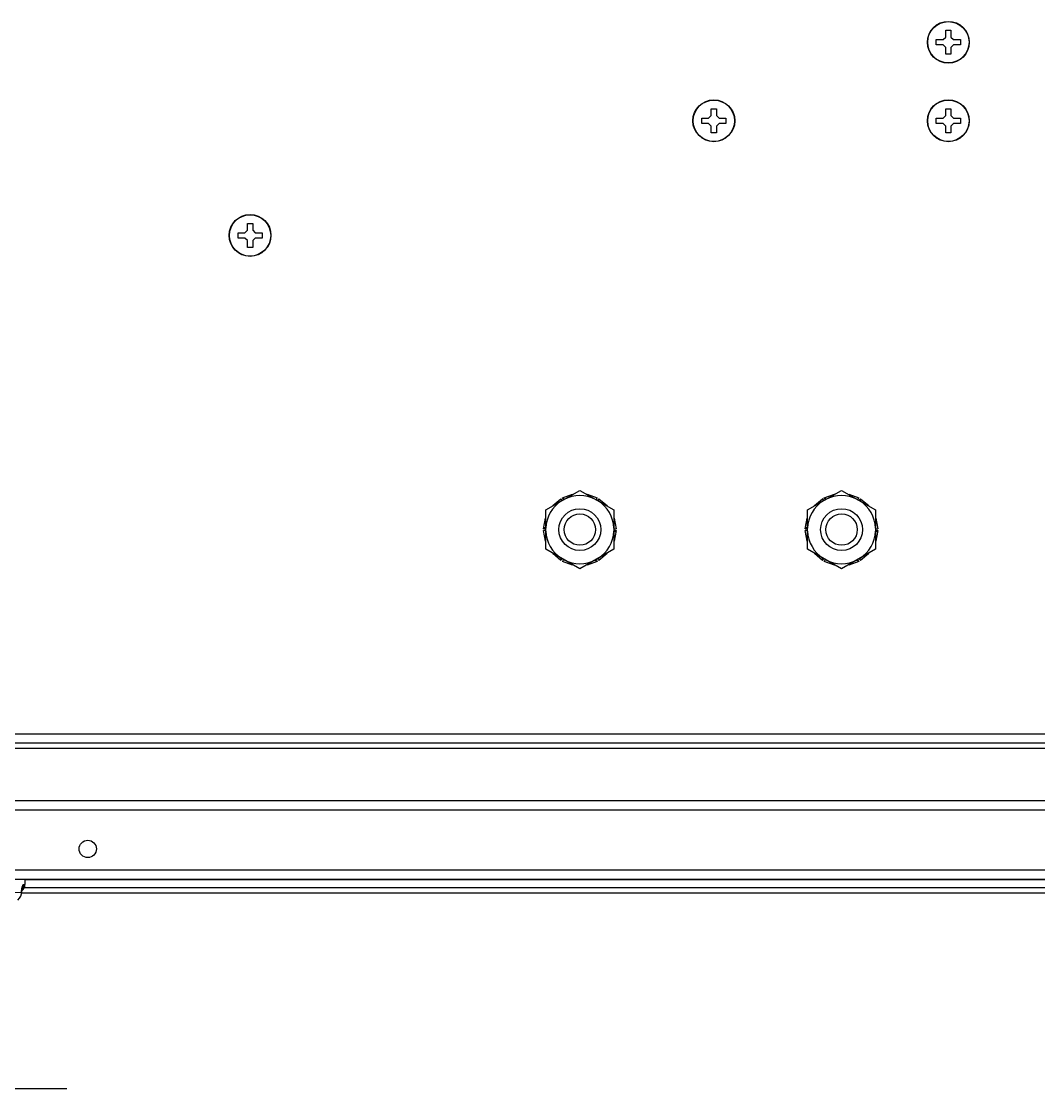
# Model space of a CAD drawing. Header units: millimetres. Extents: x -1319 to 3519, y -1539 to 2345.
# Drawn here: x 3092.2 to 3286.6, y -200.1 to 3.8 of the extents above; entities that cross this region are included whole.
import ezdxf

# ---------------------------------------------------------------- set-up
doc = ezdxf.new("R2010")
doc.units = ezdxf.units.MM
doc.header["$LTSCALE"] = 65.395
doc.layers.get('0').update_dxf_attribs({"linetype": 'CONTINUOUS'})

msp = doc.modelspace()

# ---------------------------------------------------------------- linework, layer by layer
at = {"linetype": 'Continuous'}
for p, q in [((3268.83, 2.07), (3269.83, 2.07)), ((3268.83, 0.77), (3268.83, 2.07)), ((3269.83, 2.07), (3269.83, 0.77)), ((3267.03, 0.27), (3268.33, 0.27)), ((3267.03, -0.73), (3267.03, 0.27)), ((3268.33, 0.27), (3268.83, 0.77)), ((3269.83, 0.77), (3270.33, 0.27)), ((3270.33, 0.27), (3271.63, 0.27)), ((3271.63, 0.27), (3271.63, -0.73)), ((3268.33, -0.73), (3267.03, -0.73)), ((3268.83, -1.23), (3268.33, -0.73)), ((3268.83, -2.53), (3268.83, -1.23)), ((3270.33, -0.73), (3269.83, -1.23)), ((3269.83, -1.23), (3269.83, -2.53)), ((3271.63, -0.73), (3270.33, -0.73)), ((3269.83, -2.53), (3268.83, -2.53)), ((3223.53, -14.73), (3224.03, -14.23)), ((3224.03, -12.93), (3225.03, -12.93)), ((3224.03, -14.23), (3224.03, -12.93)), ((3225.03, -12.93), (3225.03, -14.23)), ((3225.03, -14.23), (3225.53, -14.73)), ((3268.33, -14.73), (3268.83, -14.23)), ((3268.83, -12.93), (3269.83, -12.93)), ((3268.83, -14.23), (3268.83, -12.93)), ((3269.83, -12.93), (3269.83, -14.23)), ((3269.83, -14.23), (3270.33, -14.73)), ((3222.23, -14.73), (3223.53, -14.73)), ((3222.23, -15.73), (3222.23, -14.73)), ((3223.53, -15.73), (3222.23, -15.73)), ((3224.03, -16.23), (3223.53, -15.73)), ((3224.03, -17.53), (3224.03, -16.23)), ((3225.53, -15.73), (3225.03, -16.23)), ((3225.03, -16.23), (3225.03, -17.53)), ((3225.53, -14.73), (3226.83, -14.73)), ((3226.83, -15.73), (3225.53, -15.73)), ((3226.83, -14.73), (3226.83, -15.73)), ((3267.03, -14.73), (3268.33, -14.73)), ((3267.03, -15.73), (3267.03, -14.73)), ((3268.33, -15.73), (3267.03, -15.73)), ((3268.83, -16.23), (3268.33, -15.73)), ((3268.83, -17.53), (3268.83, -16.23)), ((3270.33, -15.73), (3269.83, -16.23)), ((3269.83, -16.23), (3269.83, -17.53)), ((3270.33, -14.73), (3271.63, -14.73)), ((3271.63, -15.73), (3270.33, -15.73)), ((3271.63, -14.73), (3271.63, -15.73)), ((3225.03, -17.53), (3224.03, -17.53)), ((3269.83, -17.53), (3268.83, -17.53)), ((3133.63, -36.63), (3134.93, -36.63)), ((3133.63, -37.63), (3133.63, -36.63)), ((3134.93, -36.63), (3135.43, -36.13)), ((3135.43, -34.83), (3136.43, -34.83)), ((3135.43, -36.13), (3135.43, -34.83)), ((3136.43, -34.83), (3136.43, -36.13)), ((3136.43, -36.13), (3136.93, -36.63)), ((3136.93, -36.63), (3138.23, -36.63)), ((3138.23, -36.63), (3138.23, -37.63)), ((3134.93, -37.63), (3133.63, -37.63)), ((3135.43, -38.13), (3134.93, -37.63)), ((3135.43, -39.43), (3135.43, -38.13)), ((3136.93, -37.63), (3136.43, -38.13)), ((3136.43, -38.13), (3136.43, -39.43)), ((3138.23, -37.63), (3136.93, -37.63)), ((3136.43, -39.43), (3135.43, -39.43)), ((3192.43, -89.58), (3198.93, -85.83)), ((3193.74, -88.74), (3195.31, -87.42)), ((3195.62, -87.24), (3197.55, -86.54)), ((3195.81, -87.63), (3195.81, -87.62)), ((3198.93, -85.83), (3205.43, -89.58)), ((3200.31, -86.54), (3202.23, -87.24)), ((3202.04, -87.63), (3202.05, -87.62)), ((3202.55, -87.42), (3204.12, -88.74)), ((3242.43, -89.58), (3248.93, -85.83)), ((3243.74, -88.74), (3245.31, -87.42)), ((3245.62, -87.24), (3247.55, -86.54)), ((3245.81, -87.63), (3245.81, -87.62)), ((3248.93, -85.83), (3255.43, -89.58)), ((3250.31, -86.54), (3252.23, -87.24)), ((3252.04, -87.63), (3252.05, -87.62)), ((3252.55, -87.42), (3254.12, -88.74)), ((3192.43, -97.08), (3192.43, -89.58)), ((3195.54, -87.77), (3195.53, -87.75)), ((3195.54, -87.78), (3195.54, -87.77)), ((3202.31, -87.77), (3202.33, -87.75)), ((3202.31, -87.78), (3202.31, -87.77)), ((3205.43, -89.58), (3205.43, -97.08)), ((3242.43, -97.08), (3242.43, -89.58)), ((3245.54, -87.77), (3245.53, -87.75)), ((3245.54, -87.78), (3245.54, -87.77)), ((3252.31, -87.77), (3252.33, -87.75)), ((3252.31, -87.78), (3252.31, -87.77)), ((3255.43, -89.58), (3255.43, -97.08)), ((3192, -93.15), (3192.36, -91.13)), ((3205.5, -91.13), (3205.85, -93.15)), ((3242, -93.15), (3242.36, -91.13)), ((3255.5, -91.13), (3255.85, -93.15)), ((3192.36, -95.53), (3192, -93.51)), ((3205.85, -93.51), (3205.5, -95.53)), ((3242.36, -95.53), (3242, -93.51)), ((3255.85, -93.51), (3255.5, -95.53)), ((3198.93, -100.84), (3192.43, -97.08)), ((3205.43, -97.08), (3198.93, -100.84)), ((3248.93, -100.84), (3242.43, -97.08)), ((3255.43, -97.08), (3248.93, -100.84)), ((3195.31, -99.24), (3193.74, -97.92)), ((3195.54, -98.89), (3195.53, -98.91)), ((3195.54, -98.88), (3195.54, -98.89)), ((3197.55, -100.12), (3195.62, -99.42)), ((3195.81, -99.04), (3195.81, -99.04)), ((3202.23, -99.42), (3200.31, -100.12)), ((3202.04, -99.04), (3202.05, -99.04)), ((3202.31, -98.88), (3202.31, -98.89)), ((3202.31, -98.89), (3202.33, -98.91)), ((3204.12, -97.92), (3202.55, -99.24)), ((3245.31, -99.24), (3243.74, -97.92)), ((3245.54, -98.89), (3245.53, -98.91)), ((3245.54, -98.88), (3245.54, -98.89)), ((3247.55, -100.12), (3245.62, -99.42)), ((3245.81, -99.04), (3245.81, -99.04)), ((3252.23, -99.42), (3250.31, -100.12)), ((3252.04, -99.04), (3252.05, -99.04)), ((3252.31, -98.88), (3252.31, -98.89)), ((3252.31, -98.89), (3252.33, -98.91)), ((3254.12, -97.92), (3252.55, -99.24)), ((2648.93, -132.33), (3452.93, -132.33)), ((3452.93, -134.13), (2648.93, -134.13)), ((3452.93, -135.13), (2648.93, -135.13)), ((3456.93, -145.13), (2644.93, -145.13)), ((3456.93, -146.93), (2644.93, -146.93)), ((2644.16, -158.33), (3457.69, -158.33)), ((2622.93, -160.13), (3478.93, -160.13)), ((3092.93, -160.13), (3092.93, -161.13)), ((3409.09, -160.25), (3092.93, -160.25)), ((3089.79, -162.63), (3092.27, -162.58)), ((3092.27, -162.58), (3092.3, -162.67)), ((3092.3, -162.67), (3092.33, -162.39)), ((3409.09, -162.76), (3092.3, -162.76)), ((3092.64, -161.13), (3092.93, -161.13)), ((3409.09, -161.75), (3092.78, -161.75))]:
    msp.add_line(p, q, dxfattribs=at)
at = {"color": 6}
msp.add_line((3000.93, -200.13), (3100.93, -200.13), dxfattribs=at)
at = {"linetype": 'Continuous'}
for points in [[(3091.58, -164.1), (3091.9, -163.76), (3092.13, -163.36), (3092.27, -162.92), (3092.3, -162.67)], [(3092.32, -162.4), (3092.35, -162.18), (3092.38, -162.01), (3092.41, -161.89), (3092.42, -161.86)]]:
    msp.add_lwpolyline(points, dxfattribs=at)
for centre, radius in [((3269.33, -0.23), 4), ((3269.33, -0.23), 3.95), ((3224.53, -15.23), 4), ((3224.53, -15.23), 3.95), ((3269.33, -15.23), 4), ((3269.33, -15.23), 3.95), ((3135.93, -37.13), 4), ((3135.93, -37.13), 3.95), ((3198.93, -93.33), 4), ((3248.93, -93.33), 4), ((3198.93, -93.33), 3), ((3248.93, -93.33), 3), ((3104.93, -154.33), 1.65)]:
    msp.add_circle(centre, radius, dxfattribs=at)
for centre, radius, start, end in [((3198.93, -93.33), 6.51, 62.3676, 117.6324), ((3209.49, -83.79), 12.26, 192.9691, 193.3029), ((3189.42, -84.05), 11.17, 346.713, 347.0794), ((3196.84, -85.64), 3.75, 343.5596, 345.0924), ((3248.93, -93.33), 6.51, 62.3676, 117.6324), ((3259.49, -83.79), 12.26, 192.9691, 193.3029), ((3239.42, -84.05), 11.17, 346.713, 347.0794), ((3246.84, -85.64), 3.75, 343.5596, 345.0924), ((3198.93, -93.33), 6.51, 122.3676, 177.6324), ((3186.13, -96.92), 11.17, 46.713, 47.0794), ((3191.22, -91.29), 3.75, 43.5596, 45.0924), ((3198.93, -93.33), 6.51, 2.3676, 57.6324), ((3212.47, -97.71), 12.26, 132.9691, 133.3029), ((3248.93, -93.33), 6.51, 122.3676, 177.6324), ((3236.13, -96.92), 11.17, 46.713, 47.0794), ((3241.22, -91.29), 3.75, 43.5596, 45.0924), ((3248.93, -93.33), 6.51, 2.3676, 57.6324), ((3262.47, -97.71), 12.26, 132.9691, 133.3029), ((3195.95, -79.41), 12.26, 252.9691, 253.3029), ((3202.22, -80.46), 11.17, 286.713, 287.0794), ((3204.55, -87.68), 3.75, 283.5596, 285.0924), ((3245.95, -79.41), 12.26, 252.9691, 253.3029), ((3252.22, -80.46), 11.17, 286.713, 287.0794), ((3254.55, -87.68), 3.75, 283.5596, 285.0924), ((3198.93, -93.33), 6.51, 182.3676, 237.6324), ((3198.93, -93.33), 6.51, 302.3676, 357.6324), ((3248.93, -93.33), 6.51, 182.3676, 237.6324), ((3248.93, -93.33), 6.51, 302.3676, 357.6324), ((3193.31, -98.98), 3.75, 103.5596, 105.0924), ((3195.64, -106.2), 11.17, 106.713, 107.0794), ((3201.91, -107.25), 12.26, 72.9691, 73.3029), ((3243.31, -98.98), 3.75, 103.5596, 105.0924), ((3245.64, -106.2), 11.17, 106.713, 107.0794), ((3251.91, -107.25), 12.26, 72.9691, 73.3029), ((3185.38, -88.95), 12.26, 312.9691, 313.3029), ((3211.72, -89.74), 11.17, 226.713, 227.0794), ((3235.38, -88.95), 12.26, 312.9691, 313.3029), ((3261.72, -89.74), 11.17, 226.713, 227.0794), ((3198.93, -93.33), 6.51, 242.3676, 297.6324), ((3206.63, -95.37), 3.75, 223.5596, 225.0924), ((3248.93, -93.33), 6.51, 242.3676, 297.6324), ((3256.63, -95.37), 3.75, 223.5596, 225.0924), ((3201.01, -101.02), 3.75, 163.5596, 165.0924), ((3208.43, -102.62), 11.17, 166.713, 167.0794), ((3188.36, -102.87), 12.26, 12.9691, 13.3029), ((3251.01, -101.02), 3.75, 163.5596, 165.0924), ((3258.43, -102.62), 11.17, 166.713, 167.0794), ((3238.36, -102.87), 12.26, 12.9691, 13.3029), ((3090.2, -162.54), 2.07, 349.7577, 359.064), ((3091.43, -161.13), 1.5, 307.42, 360), ((3091.14, -161.13), 1.5, 328.1359, 330.5666)]:
    msp.add_arc(centre, radius, start, end, dxfattribs=at)
for points, knots in [([(3195.53, -87.75), (3195.51, -87.72), (3195.43, -87.61), (3195.36, -87.51), (3195.31, -87.42)], [0, 0, 0, 0, 0.258777, 1, 1, 1, 1]), ([(3195.81, -87.62), (3195.79, -87.59), (3195.73, -87.46), (3195.67, -87.34), (3195.62, -87.24)], [0, 0, 0, 0, 0.259955, 1, 1, 1, 1]), ([(3195.94, -87.56), (3195.92, -87.53), (3195.88, -87.4), (3195.83, -87.28), (3195.78, -87.19)], [0, 0, 0, 0, 0.242743, 1, 1, 1, 1]), ([(3202.05, -87.62), (3202.06, -87.59), (3202.13, -87.46), (3202.19, -87.34), (3202.23, -87.24)], [0, 0, 0, 0, 0.259439, 1, 1, 1, 1]), ([(3202.33, -87.75), (3202.35, -87.72), (3202.42, -87.61), (3202.49, -87.51), (3202.55, -87.42)], [0, 0, 0, 0, 0.259383, 1, 1, 1, 1]), ([(3202.43, -87.85), (3202.45, -87.83), (3202.54, -87.72), (3202.62, -87.62), (3202.68, -87.53)], [0, 0, 0, 0, 0.242743, 1, 1, 1, 1]), ([(3245.53, -87.75), (3245.51, -87.72), (3245.43, -87.61), (3245.36, -87.51), (3245.31, -87.42)], [0, 0, 0, 0, 0.258777, 1, 1, 1, 1]), ([(3245.81, -87.62), (3245.79, -87.59), (3245.73, -87.46), (3245.67, -87.34), (3245.62, -87.24)], [0, 0, 0, 0, 0.259955, 1, 1, 1, 1]), ([(3245.94, -87.56), (3245.92, -87.53), (3245.88, -87.4), (3245.83, -87.28), (3245.78, -87.19)], [0, 0, 0, 0, 0.242743, 1, 1, 1, 1]), ([(3252.05, -87.62), (3252.06, -87.59), (3252.13, -87.46), (3252.19, -87.34), (3252.23, -87.24)], [0, 0, 0, 0, 0.259439, 1, 1, 1, 1]), ([(3252.33, -87.75), (3252.35, -87.72), (3252.42, -87.61), (3252.49, -87.51), (3252.55, -87.42)], [0, 0, 0, 0, 0.259383, 1, 1, 1, 1]), ([(3252.43, -87.85), (3252.45, -87.83), (3252.54, -87.72), (3252.62, -87.62), (3252.68, -87.53)], [0, 0, 0, 0, 0.242743, 1, 1, 1, 1]), ([(3192.43, -93.18), (3192.39, -93.17), (3192.25, -93.17), (3192.11, -93.16), (3192, -93.15)], [0, 0, 0, 0, 0.260089, 1, 1, 1, 1]), ([(3192.43, -93.48), (3192.39, -93.49), (3192.25, -93.5), (3192.11, -93.51), (3192, -93.51)], [0, 0, 0, 0, 0.259593, 1, 1, 1, 1]), ([(3192.43, -93.04), (3192.4, -93.03), (3192.27, -93.01), (3192.13, -92.99), (3192.03, -92.98)], [0, 0, 0, 0, 0.242743, 1, 1, 1, 1]), ([(3205.42, -93.63), (3205.46, -93.63), (3205.59, -93.65), (3205.72, -93.67), (3205.82, -93.68)], [0, 0, 0, 0, 0.242743, 1, 1, 1, 1]), ([(3205.43, -93.18), (3205.46, -93.17), (3205.61, -93.17), (3205.75, -93.16), (3205.85, -93.15)], [0, 0, 0, 0, 0.259593, 1, 1, 1, 1]), ([(3205.43, -93.48), (3205.46, -93.49), (3205.61, -93.5), (3205.75, -93.51), (3205.85, -93.51)], [0, 0, 0, 0, 0.260088, 1, 1, 1, 1]), ([(3242.43, -93.18), (3242.39, -93.17), (3242.25, -93.17), (3242.11, -93.16), (3242, -93.15)], [0, 0, 0, 0, 0.260089, 1, 1, 1, 1]), ([(3242.43, -93.48), (3242.39, -93.49), (3242.25, -93.5), (3242.11, -93.51), (3242, -93.51)], [0, 0, 0, 0, 0.259593, 1, 1, 1, 1]), ([(3242.43, -93.04), (3242.4, -93.03), (3242.27, -93.01), (3242.13, -92.99), (3242.03, -92.98)], [0, 0, 0, 0, 0.242743, 1, 1, 1, 1]), ([(3255.42, -93.63), (3255.46, -93.63), (3255.59, -93.65), (3255.72, -93.67), (3255.82, -93.68)], [0, 0, 0, 0, 0.242743, 1, 1, 1, 1]), ([(3255.43, -93.18), (3255.46, -93.17), (3255.61, -93.17), (3255.75, -93.16), (3255.85, -93.15)], [0, 0, 0, 0, 0.259593, 1, 1, 1, 1]), ([(3255.43, -93.48), (3255.46, -93.49), (3255.61, -93.5), (3255.75, -93.51), (3255.85, -93.51)], [0, 0, 0, 0, 0.260088, 1, 1, 1, 1]), ([(3195.42, -98.81), (3195.4, -98.83), (3195.32, -98.94), (3195.24, -99.04), (3195.18, -99.13)], [0, 0, 0, 0, 0.242743, 1, 1, 1, 1]), ([(3195.53, -98.91), (3195.51, -98.94), (3195.43, -99.05), (3195.36, -99.16), (3195.31, -99.24)], [0, 0, 0, 0, 0.259378, 1, 1, 1, 1]), ([(3195.81, -99.04), (3195.79, -99.07), (3195.73, -99.2), (3195.67, -99.33), (3195.62, -99.42)], [0, 0, 0, 0, 0.259439, 1, 1, 1, 1]), ([(3201.92, -99.1), (3201.93, -99.13), (3201.98, -99.26), (3202.03, -99.38), (3202.07, -99.48)], [0, 0, 0, 0, 0.242743, 1, 1, 1, 1]), ([(3202.05, -99.04), (3202.06, -99.07), (3202.13, -99.2), (3202.19, -99.33), (3202.23, -99.42)], [0, 0, 0, 0, 0.259955, 1, 1, 1, 1]), ([(3202.33, -98.91), (3202.35, -98.94), (3202.42, -99.05), (3202.49, -99.16), (3202.55, -99.24)], [0, 0, 0, 0, 0.258782, 1, 1, 1, 1]), ([(3245.42, -98.81), (3245.4, -98.83), (3245.32, -98.94), (3245.24, -99.04), (3245.18, -99.13)], [0, 0, 0, 0, 0.242743, 1, 1, 1, 1]), ([(3245.53, -98.91), (3245.51, -98.94), (3245.43, -99.05), (3245.36, -99.16), (3245.31, -99.24)], [0, 0, 0, 0, 0.259378, 1, 1, 1, 1]), ([(3245.81, -99.04), (3245.79, -99.07), (3245.73, -99.2), (3245.67, -99.33), (3245.62, -99.42)], [0, 0, 0, 0, 0.259439, 1, 1, 1, 1]), ([(3251.92, -99.1), (3251.93, -99.13), (3251.98, -99.26), (3252.03, -99.38), (3252.07, -99.48)], [0, 0, 0, 0, 0.242743, 1, 1, 1, 1]), ([(3252.05, -99.04), (3252.06, -99.07), (3252.13, -99.2), (3252.19, -99.33), (3252.23, -99.42)], [0, 0, 0, 0, 0.259955, 1, 1, 1, 1]), ([(3252.33, -98.91), (3252.35, -98.94), (3252.42, -99.05), (3252.49, -99.16), (3252.55, -99.24)], [0, 0, 0, 0, 0.258782, 1, 1, 1, 1]), ([(3092.27, -162.58), (3092.27, -162.51), (3092.29, -162.27), (3092.32, -162.02), (3092.36, -161.85)], [0, 0, 0, 0, 0.270537, 1, 1, 1, 1]), ([(3092.36, -161.85), (3092.38, -161.75), (3092.41, -161.57), (3092.49, -161.34), (3092.55, -161.2), (3092.61, -161.13), (3092.64, -161.13)], [0, 0, 0, 0, 0.396239, 0.696235, 0.89421, 1, 1, 1, 1])]:
    msp.add_open_spline(points, degree=3, knots=knots, dxfattribs=at)
msp.add_open_spline([(3092.64, -161.13), (3092.64, -161.39), (3092.57, -161.65), (3092.45, -161.87)], degree=3, dxfattribs=at)

doc.saveas('drawing.dxf')
